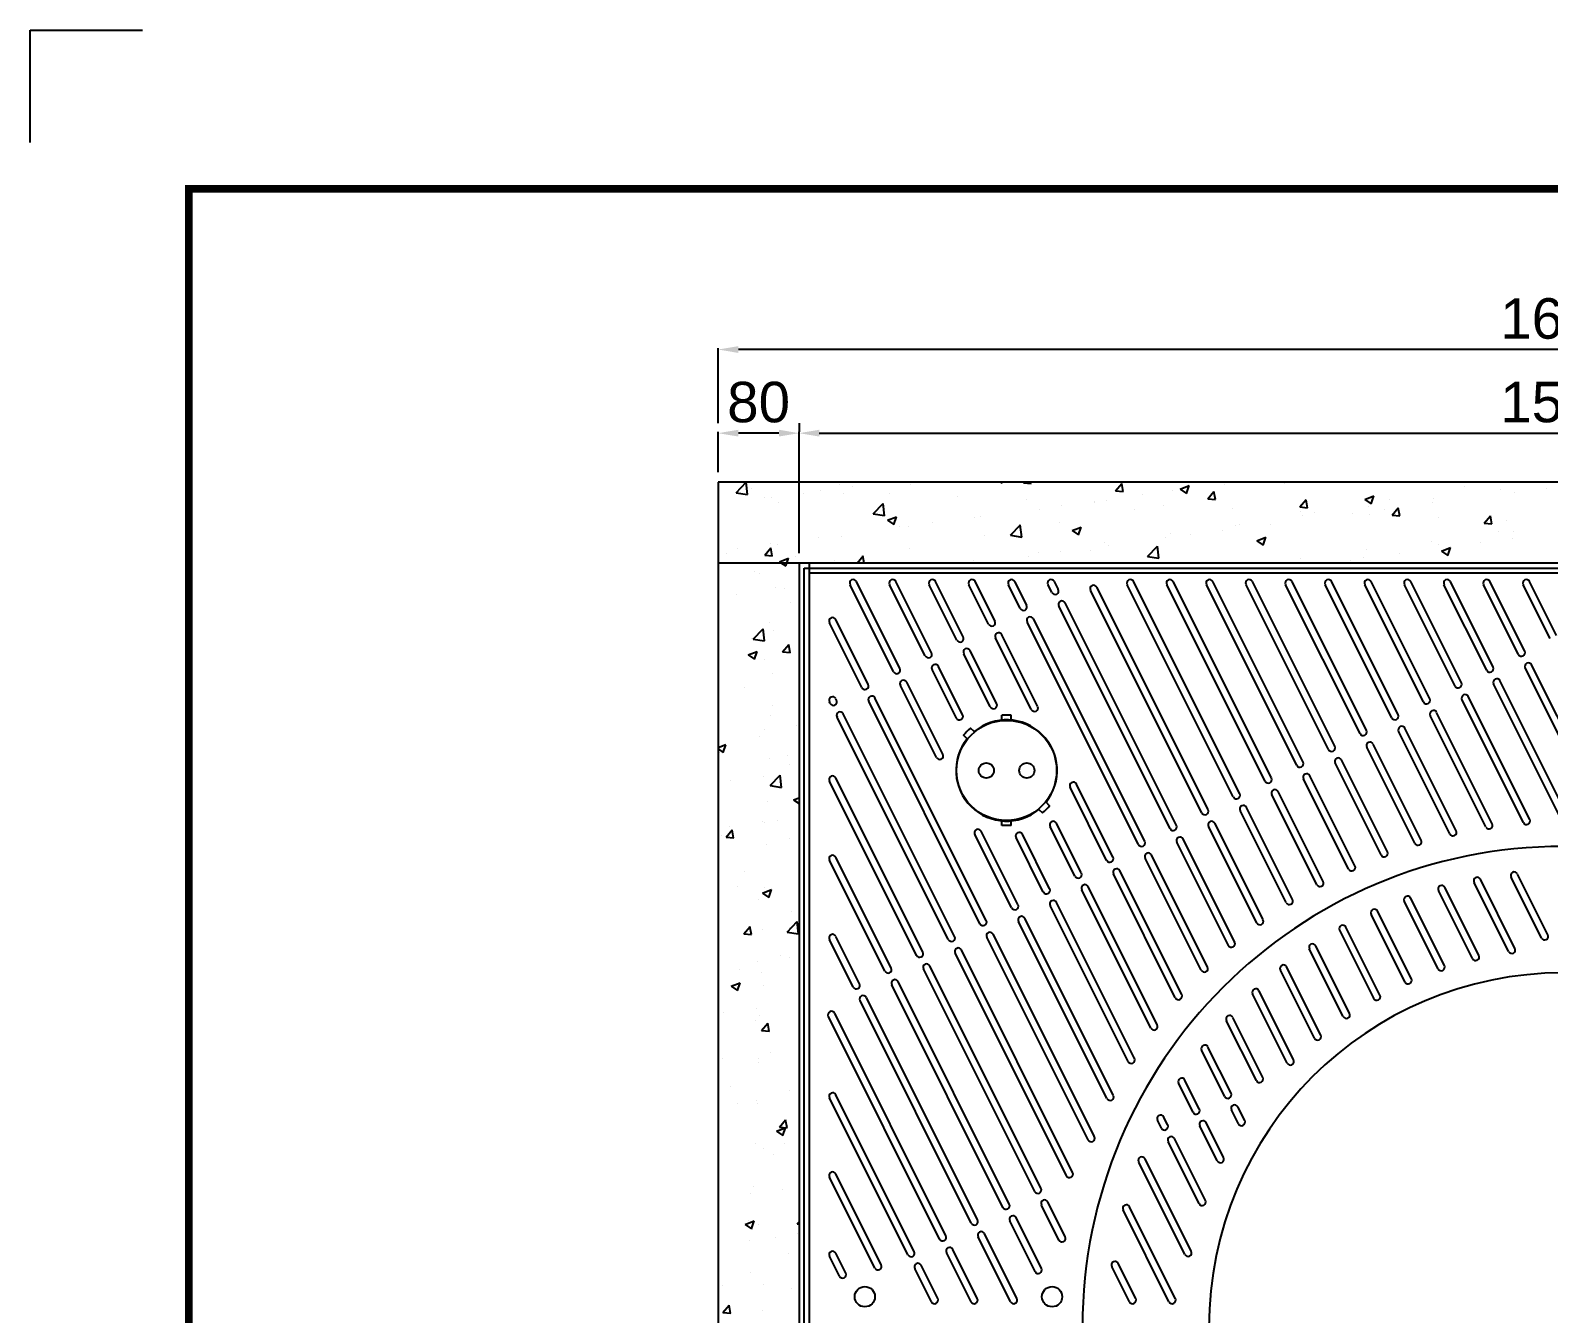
# Model space of a CAD drawing. Header units: millimetres. Extents: x 11766 to 18340, y -43240 to -38591.
# Drawn here: x 11766 to 13267, y -39859 to -38591 of the extents above; entities that cross this region are included whole.
import ezdxf

# ---------------------------------------------------------------- set-up
doc = ezdxf.new("R2010")
doc.units = ezdxf.units.MM
for name, color, linetype in [('LAYOUT', 7, 'Continuous'), ('받침틀', 251, 'Continuous'), ('압연강', 40, 'Continuous')]:
    doc.layers.add(name, color=color, linetype=linetype)
doc.styles.get("Standard").update_dxf_attribs({"font": 'arial.ttf'})
doc.dimstyles.new('ISO-25', dxfattribs={"dimtxt": 40, "dimasz": 20, "dimexe": 1.25, "dimexo": 10, "dimgap": 10, "dimtad": 1, "dimdec": 0, "dimtxsty": 'Standard', "dimcen": 2.5, "dimclrd": 3, "dimclre": 3, "dimclrt": 3, "dimadec": 0, "dimazin": 0, "dimtfac": 1, "dimtdec": 0, "dimtmove": 0, "dimatfit": 3, "dimfxl": 0, "dimarcsym": 0})

# ---------------------------------------------------------------- blocks, each defined once
blk = doc.blocks.new('*D6')
at = {"color": 3, "lineweight": -2, "transparency": 16777216}
for p, q in [((4249.3, -46556.2), (4249.3, -46516.5)), ((4309.3, -46517.8), (4269.3, -46517.8)), ((4329.3, -46636.2), (4329.3, -46516.5))]:
    blk.add_line(p, q, dxfattribs=at)
at = {"color": 3, "transparency": 16777216}
for points in [[(4269.3, -46514.4), (4269.3, -46521.1), (4249.3, -46517.8)], [(4309.3, -46514.4), (4309.3, -46521.1), (4329.3, -46517.8)]]:
    blk.add_solid(points, dxfattribs=at)
at = {"layer": 'Defpoints', "color": 0, "transparency": 16777216}
for p in [(4249.3, -46517.8), (4249.3, -46566.2), (4329.3, -46646.2)]:
    blk.add_point(p, dxfattribs=at)
at = {"color": 3, "transparency": 16777216, "insert": (4289.3, -46487.3), "char_height": 40, "attachment_point": 5}
blk.add_mtext('80', dxfattribs=at)
blk = doc.blocks.new('*D7')
at = {"color": 3, "lineweight": -2, "transparency": 16777216}
for p, q in [((4329.3, -46507.8), (4329.3, -46516.5)), ((4349.3, -46517.8), (5819.3, -46517.8)), ((5839.3, -46636.2), (5839.3, -46516.5))]:
    blk.add_line(p, q, dxfattribs=at)
at = {"color": 3, "transparency": 16777216}
for points in [[(4349.3, -46514.4), (4349.3, -46521.1), (4329.3, -46517.8)], [(5819.3, -46514.4), (5819.3, -46521.1), (5839.3, -46517.8)]]:
    blk.add_solid(points, dxfattribs=at)
at = {"layer": 'Defpoints', "color": 0, "transparency": 16777216}
for p in [(4329.3, -46517.8), (5839.3, -46517.8), (5839.3, -46646.2)]:
    blk.add_point(p, dxfattribs=at)
at = {"color": 3, "transparency": 16777216, "insert": (5084.3, -46487.3), "char_height": 40, "attachment_point": 5}
blk.add_mtext('1510', dxfattribs=at)
blk = doc.blocks.new('*D3')
at = {"color": 3, "lineweight": -2, "transparency": 16777216}
for p, q in [((4249.3, -46507.8), (4249.3, -46433.9)), ((5899.3, -46435.1), (4269.3, -46435.1)), ((5919.3, -46507.8), (5919.3, -46433.9))]:
    blk.add_line(p, q, dxfattribs=at)
at = {"color": 3, "transparency": 16777216}
for points in [[(4269.3, -46431.8), (4269.3, -46438.5), (4249.3, -46435.1)], [(5899.3, -46431.8), (5899.3, -46438.5), (5919.3, -46435.1)]]:
    blk.add_solid(points, dxfattribs=at)
at = {"layer": 'Defpoints', "color": 0, "transparency": 16777216}
for p in [(4249.3, -46435.1), (4249.3, -46517.8), (5919.3, -46517.8)]:
    blk.add_point(p, dxfattribs=at)
at = {"color": 3, "transparency": 16777216, "insert": (5084.3, -46404.7), "char_height": 40, "attachment_point": 5}
blk.add_mtext('1670', dxfattribs=at)
blk = doc.blocks.new('A$C6562381F')
for p, q in [((4.5, 54.5), (-4.5, 54.5)), ((-4.5, 49.3), (-4.5, 54.5)), ((4.5, 49.3), (4.5, 54.5)), ((-4.5, -54.5), (-4.5, -49.3)), ((4.5, -54.5), (-4.5, -54.5)), ((4.5, -54.5), (4.5, -49.3))]:
    blk.add_line(p, q)
for centre, radius in [((0, 0), 49.5), ((-20, 0), 7.5), ((20, 0), 7.5)]:
    blk.add_circle(centre, radius)
blk = doc.blocks.new('AG1515')
for p, q in [((17231.1, -42292.2), (17231.1, -41542.2)), ((17231.1, -41542.2), (18731.1, -41542.2))]:
    blk.add_line(p, q)
blk.add_lwpolyline([(17466.7, -41784.1, 0.045549), (17473.7, -41777), (17470.1, -41773.5, 0.904534), (17399.1, -41703.8), (17395.5, -41700.3, 0.045549), (17388.5, -41707.4), (17392.1, -41711, 0.904534), (17463.1, -41780.6)], format="xyb", close=True)
for centre in [(17291.1, -42262.2), (17476.1, -42262.2)]:
    blk.add_circle(centre, 10)
for radius in [475, 350]:
    blk.add_arc((17981.1, -42292.2), radius, 0, 180)
at = {"layer": '압연강'}
for p, q in [((17319.5, -41644.7), (17276.5, -41558.6)), ((17325.7, -41641.5), (17282.7, -41555.5)), ((17350.8, -41629), (17315.6, -41558.6)), ((17357.1, -41625.9), (17321.8, -41555.5)), ((17382.1, -41613.4), (17354.7, -41558.6)), ((17388.4, -41610.2), (17361, -41555.5)), ((17413.4, -41597.7), (17393.8, -41558.6)), ((17419.7, -41594.6), (17400.1, -41555.5)), ((17444.7, -41582), (17433, -41558.6)), ((17451, -41578.9), (17439.2, -41555.5)), ((17476, -41566.4), (17472.1, -41558.6)), ((17482.3, -41563.3), (17478.4, -41555.5)), ((17655.2, -41768.3), (17550.4, -41558.6)), ((17661.5, -41765.2), (17556.6, -41555.5)), ((17686.6, -41752.7), (17589.5, -41558.6)), ((17692.8, -41749.6), (17595.8, -41555.5)), ((17717.9, -41737.1), (17628.6, -41558.6)), ((17724.1, -41733.9), (17634.9, -41555.5)), ((17749.2, -41721.4), (17667.8, -41558.6)), ((17755.4, -41718.3), (17674, -41555.5)), ((17780.5, -41705.8), (17706.9, -41558.6)), ((17786.7, -41702.6), (17713.2, -41555.5)), ((17811.8, -41690.1), (17746, -41558.6)), ((17818.1, -41687), (17752.3, -41555.5)), ((17843.1, -41674.5), (17785.2, -41558.6)), ((17849.4, -41671.3), (17791.4, -41555.5)), ((17874.4, -41658.8), (17824.3, -41558.6)), ((17880.7, -41655.7), (17830.6, -41555.5)), ((17905.7, -41643.2), (17863.4, -41558.6)), ((17912, -41640), (17869.7, -41555.5)), ((17937, -41627.5), (17902.6, -41558.6)), ((17943.3, -41624.4), (17908.8, -41555.5)), ((17968.3, -41611.9), (17941.7, -41558.6)), ((17974.6, -41608.7), (17947.9, -41555.5)), ((17624, -41784), (17514, -41564.2)), ((17630.2, -41780.9), (17520.3, -41561)), ((17592.7, -41799.7), (17482.7, -41579.8)), ((17598.9, -41796.6), (17489, -41576.7)), ((17288.2, -41660.3), (17256.1, -41596.2)), ((17294.4, -41657.2), (17262.4, -41593)), ((17561.4, -41815.3), (17451.4, -41595.5)), ((17567.6, -41812.2), (17457.7, -41592.3)), ((17455.5, -41682), (17420.1, -41611.1)), ((17461.8, -41678.8), (17426.4, -41608)), ((17415, -41679.2), (17388.8, -41626.8)), ((17421.3, -41676.1), (17395.1, -41623.6)), ((17381.5, -41690.4), (17357.5, -41642.4)), ((17387.7, -41687.3), (17363.8, -41639.3)), ((18020.1, -41793.7), (17943.7, -41640.9)), ((18026.4, -41790.6), (17950, -41637.8)), ((17361.8, -41729.4), (17326.2, -41658.1)), ((17368.1, -41726.2), (17332.5, -41654.9)), ((17980.2, -41792.2), (17912.4, -41656.6)), ((17986.5, -41789.1), (17918.7, -41653.4)), ((17256.9, -41676), (17256.1, -41674.4)), ((17263.1, -41672.8), (17262.4, -41671.3)), ((17404.8, -41893.6), (17294.9, -41673.7)), ((17411.1, -41890.5), (17301.1, -41670.6)), ((17941.9, -41793.7), (17881.1, -41672.2)), ((17948.1, -41790.6), (17887.4, -41669.1)), ((17373.5, -41909.3), (17263.6, -41689.4)), ((17379.8, -41906.1), (17269.8, -41686.2)), ((17904.9, -41798), (17849.8, -41687.9)), ((17911.1, -41794.9), (17856.1, -41684.8)), ((17869.2, -41804.9), (17818.5, -41703.5)), ((17875.4, -41801.8), (17824.8, -41700.4)), ((17834.7, -41814.1), (17787.2, -41719.2)), ((17840.9, -41811), (17793.5, -41716.1)), ((17801.3, -41825.7), (17755.9, -41734.8)), ((17807.6, -41822.5), (17762.1, -41731.7)), ((17342.2, -41924.9), (17256.1, -41752.7)), ((17348.5, -41921.8), (17262.4, -41749.5)), ((17769.1, -41839.6), (17724.6, -41750.5)), ((17775.4, -41836.5), (17730.8, -41747.4)), ((17530, -41831), (17493.9, -41758.8)), ((17536.3, -41827.9), (17500.2, -41755.7)), ((17737.8, -41855.1), (17693.3, -41766.1)), ((17744, -41852), (17699.5, -41763)), ((17707.5, -41872.8), (17662, -41781.8)), ((17713.7, -41869.7), (17668.2, -41778.7)), ((17498.7, -41846.6), (17474.1, -41797.4)), ((17505, -41843.5), (17480.4, -41794.3)), ((17678.3, -41892.7), (17630.7, -41797.5)), ((17684.6, -41889.6), (17636.9, -41794.3)), ((17436.1, -41877.9), (17399.8, -41805.3)), ((17442.4, -41874.8), (17406.1, -41802.2)), ((17467.4, -41862.3), (17440.5, -41808.4)), ((17473.7, -41859.2), (17446.8, -41805.3)), ((17650.3, -41915), (17599.4, -41813.1)), ((17656.6, -41911.8), (17605.6, -41810)), ((17317.2, -41937.4), (17262.4, -41827.8)), ((17623.5, -41939.6), (17568.1, -41828.8)), ((17629.7, -41936.5), (17574.3, -41825.6)), ((17310.9, -41940.6), (17256.1, -41830.9)), ((17597.9, -41966.8), (17536.8, -41844.4)), ((17604.2, -41963.6), (17543, -41841.3)), ((17966, -41904.6), (17935.9, -41844.5)), ((17573.8, -41996.7), (17505.4, -41860.1)), ((17580, -41993.6), (17511.7, -41856.9)), ((17897.9, -41924.9), (17864.2, -41857.6)), ((17927.3, -41921.1), (17893.1, -41852.8)), ((17933.5, -41918), (17899.4, -41849.7)), ((17959.7, -41907.8), (17929.7, -41847.6)), ((17557.4, -42026.7), (17480.4, -41872.6)), ((17857.5, -41938.1), (17824.1, -41871.3)), ((17863.8, -41935), (17830.4, -41868.2)), ((17891.6, -41928), (17858, -41860.8)), ((17536.6, -42063.2), (17449.1, -41888.2)), ((17551.2, -42029.8), (17474.1, -41875.7)), ((17825, -41951.3), (17791.5, -41884.4)), ((17831.2, -41948.1), (17797.8, -41881.2)), ((17517.9, -42104), (17417.8, -41903.9)), ((17530.3, -42066.4), (17442.8, -41891.4)), ((17793.9, -41967.3), (17760.3, -41900.1)), ((17800.1, -41964.2), (17766.5, -41897)), ((17279.6, -41956.2), (17256.1, -41909.2)), ((17285.9, -41953.1), (17262.4, -41906.1)), ((17496.4, -42139.4), (17386.5, -41919.5)), ((17511.6, -42107.2), (17411.5, -41907)), ((17763.8, -41985.4), (17730.3, -41918.5)), ((17770, -41982.2), (17736.6, -41915.4)), ((17465.1, -42155.1), (17355.2, -41935.2)), ((17490.2, -42142.5), (17380.2, -41922.7)), ((17458.9, -42158.2), (17348.9, -41938.3)), ((17735.3, -42006.8), (17701.7, -41939.5)), ((17741.6, -42003.7), (17707.9, -41936.3)), ((17427.6, -42173.9), (17317.6, -41954)), ((17433.8, -42170.7), (17323.9, -41950.8)), ((17708.5, -42031.4), (17674.3, -41963)), ((17714.8, -42028.2), (17680.6, -41959.9)), ((17396.3, -42189.5), (17286.3, -41969.6)), ((17402.5, -42186.4), (17292.6, -41966.5)), ((17364.9, -42205.2), (17255, -41985.3)), ((17371.2, -42202), (17261.3, -41982.1)), ((17678, -42048.6), (17648.3, -41989.3)), ((17684.3, -42045.5), (17654.6, -41986.2)), ((17646.7, -42064.3), (17623.8, -42018.6)), ((17653, -42061.2), (17630.1, -42015.5)), ((17615.4, -42079.9), (17601, -42051.3)), ((17621.6, -42076.8), (17607.3, -42048.1)), ((17333.6, -42220.8), (17256.1, -42065.7)), ((17339.9, -42217.7), (17262.4, -42062.6)), ((17590.3, -42092.5), (17586.5, -42084.7)), ((17660.2, -42091.3), (17653.4, -42077.7)), ((17666.5, -42088.2), (17659.7, -42074.6)), ((17584.1, -42095.6), (17580.2, -42087.8)), ((17639.3, -42127.8), (17622.1, -42093.4)), ((17645.6, -42124.7), (17628.4, -42090.2)), ((17621.4, -42170.1), (17590.8, -42109)), ((17627.6, -42167), (17597.1, -42105.9)), ((17607.4, -42220.5), (17561.7, -42129.1)), ((17613.7, -42217.3), (17568, -42126)), ((17301.1, -42233.9), (17256.1, -42144)), ((17307.3, -42230.8), (17262.4, -42140.9)), ((17482.9, -42206.2), (17465.6, -42171.6)), ((17489.1, -42203), (17471.8, -42168.5)), ((17597.9, -42264.1), (17552.5, -42173.3)), ((17459.3, -42237.3), (17434.3, -42187.3)), ((17465.6, -42234.2), (17440.5, -42184.1)), ((17591.6, -42267.2), (17546.2, -42176.4)), ((17435.1, -42267.2), (17403, -42202.9)), ((17441.4, -42264.1), (17409.2, -42199.8)), ((17272.2, -42238.9), (17262.4, -42219.1)), ((17396, -42267.2), (17371.7, -42218.6)), ((17402.2, -42264.1), (17377.9, -42215.4)), ((17266, -42242), (17256.1, -42222.2)), ((17356.8, -42267.2), (17340.4, -42234.2)), ((17363.1, -42264.1), (17346.6, -42231.1)), ((17552.5, -42267.2), (17535.1, -42232.4)), ((17558.8, -42264.1), (17541.4, -42229.3))]:
    blk.add_line(p, q, dxfattribs=at)
for centre, start, end in [((17279.6, -41557), 26.5651, 206.5651), ((17318.7, -41557), 26.5651, 206.5651), ((17357.8, -41557), 26.5651, 206.5651), ((17397, -41557), 26.5651, 206.5651), ((17436.1, -41557), 26.5651, 206.5651), ((17475.2, -41557), 26.5651, 206.5651), ((17517.2, -41562.6), 26.5651, 206.5651), ((17553.5, -41557), 26.5651, 206.5651), ((17592.6, -41557), 26.5651, 206.5651), ((17631.8, -41557), 26.5651, 206.5651), ((17670.9, -41557), 26.5651, 206.5651), ((17710, -41557), 26.5651, 206.5651), ((17749.2, -41557), 26.5651, 206.5651), ((17788.3, -41557), 26.5651, 206.5651), ((17827.4, -41557), 26.5651, 206.5651), ((17866.6, -41557), 26.5651, 206.5651), ((17905.7, -41557), 26.5651, 206.5651), ((17944.8, -41557), 26.5651, 206.5651), ((17479.1, -41564.8), 206.5651, 26.5651), ((17485.8, -41578.2), 26.5651, 206.5651), ((17447.8, -41580.5), 206.5651, 26.5651), ((17259.2, -41594.6), 26.5651, 206.5651), ((17416.5, -41596.1), 206.5651, 26.5651), ((17454.5, -41593.9), 26.5651, 206.5651), ((17385.2, -41611.8), 206.5651, 26.5651), ((17423.2, -41609.6), 26.5651, 206.5651), ((17353.9, -41627.4), 206.5651, 26.5651), ((17391.9, -41625.2), 26.5651, 206.5651), ((17940.1, -41625.9), 206.5651, 26.5651), ((17322.6, -41643.1), 206.5651, 26.5651), ((17360.6, -41640.9), 26.5651, 206.5651), ((17908.8, -41641.6), 206.5651, 26.5651), ((17946.8, -41639.4), 26.5651, 206.5651), ((17291.3, -41658.7), 206.5651, 26.5651), ((17329.3, -41656.5), 26.5651, 206.5651), ((17877.5, -41657.2), 206.5651, 26.5651), ((17915.5, -41655), 26.5651, 206.5651), ((17259.2, -41672.8), 26.5651, 206.5651), ((17260, -41674.4), 206.5651, 26.5651), ((17298, -41672.2), 26.5651, 206.5651), ((17418.2, -41677.7), 206.5651, 26.5651), ((17458.7, -41680.4), 206.5651, 26.5651), ((17846.2, -41672.9), 206.5651, 26.5651), ((17884.2, -41670.7), 26.5651, 206.5651), ((17266.7, -41687.8), 26.5651, 206.5651), ((17384.6, -41688.8), 206.5651, 26.5651), ((17814.9, -41688.6), 206.5651, 26.5651), ((17852.9, -41686.3), 26.5651, 206.5651), ((17783.6, -41704.2), 206.5651, 26.5651), ((17821.6, -41702), 26.5651, 206.5651), ((17752.3, -41719.9), 206.5651, 26.5651), ((17790.3, -41717.6), 26.5651, 206.5651), ((17365, -41727.8), 206.5651, 26.5651), ((17721, -41735.5), 206.5651, 26.5651), ((17759, -41733.3), 26.5651, 206.5651), ((17259.2, -41751.1), 26.5651, 206.5651), ((17497.1, -41757.2), 26.5651, 206.5651), ((17689.7, -41751.2), 206.5651, 26.5651), ((17727.7, -41748.9), 26.5651, 206.5651), ((17658.4, -41766.8), 206.5651, 26.5651), ((17696.4, -41764.6), 26.5651, 206.5651), ((17627.1, -41782.5), 206.5651, 26.5651), ((17665.1, -41780.2), 26.5651, 206.5651), ((17477.3, -41795.9), 26.5651, 206.5651), ((17595.8, -41798.1), 206.5651, 26.5651), ((17633.8, -41795.9), 26.5651, 206.5651), ((17908, -41796.5), 206.5651, 26.5651), ((17945, -41792.2), 206.5651, 26.5651), ((17402.9, -41803.8), 26.5651, 206.5651), ((17443.6, -41806.9), 26.5651, 206.5651), ((17564.5, -41813.8), 206.5651, 26.5651), ((17602.5, -41811.5), 26.5651, 206.5651), ((17837.8, -41812.6), 206.5651, 26.5651), ((17872.3, -41803.3), 206.5651, 26.5651), ((17259.2, -41829.4), 26.5651, 206.5651), ((17533.2, -41829.4), 206.5651, 26.5651), ((17571.2, -41827.2), 26.5651, 206.5651), ((17804.4, -41824.1), 206.5651, 26.5651), ((17501.9, -41845.1), 206.5651, 26.5651), ((17539.9, -41842.8), 26.5651, 206.5651), ((17772.3, -41838), 206.5651, 26.5651), ((17932.8, -41846), 26.5651, 206.5651), ((17470.6, -41860.7), 206.5651, 26.5651), ((17508.6, -41858.5), 26.5651, 206.5651), ((17740.9, -41853.5), 206.5651, 26.5651), ((17861.1, -41859.2), 26.5651, 206.5651), ((17896.3, -41851.2), 26.5651, 206.5651), ((17439.3, -41876.4), 206.5651, 26.5651), ((17477.3, -41874.1), 26.5651, 206.5651), ((17710.6, -41871.3), 206.5651, 26.5651), ((17827.3, -41869.8), 26.5651, 206.5651), ((17446, -41889.8), 26.5651, 206.5651), ((17681.4, -41891.2), 206.5651, 26.5651), ((17794.7, -41882.8), 26.5651, 206.5651), ((17259.2, -41907.6), 26.5651, 206.5651), ((17408, -41892), 206.5651, 26.5651), ((17414.7, -41905.5), 26.5651, 206.5651), ((17763.4, -41898.6), 26.5651, 206.5651), ((17962.9, -41906.2), 206.5651, 26.5651), ((17376.7, -41907.7), 206.5651, 26.5651), ((17383.4, -41921.1), 26.5651, 206.5651), ((17653.4, -41913.4), 206.5651, 26.5651), ((17733.5, -41917), 26.5651, 206.5651), ((17930.4, -41919.5), 206.5651, 26.5651), ((17345.3, -41923.3), 206.5651, 26.5651), ((17352.1, -41936.8), 26.5651, 206.5651), ((17704.8, -41937.9), 26.5651, 206.5651), ((17860.7, -41936.6), 206.5651, 26.5651), ((17894.7, -41926.5), 206.5651, 26.5651), ((17314, -41939), 206.5651, 26.5651), ((17320.8, -41952.4), 26.5651, 206.5651), ((17626.6, -41938), 206.5651, 26.5651), ((17828.1, -41949.7), 206.5651, 26.5651), ((17282.7, -41954.6), 206.5651, 26.5651), ((17289.4, -41968.1), 26.5651, 206.5651), ((17601.1, -41965.2), 206.5651, 26.5651), ((17677.4, -41961.4), 26.5651, 206.5651), ((17797, -41965.7), 206.5651, 26.5651), ((17258.1, -41983.7), 26.5651, 206.5651), ((17576.9, -41995.2), 206.5651, 26.5651), ((17651.5, -41987.7), 26.5651, 206.5651), ((17766.9, -41983.8), 206.5651, 26.5651), ((17738.5, -42005.2), 206.5651, 26.5651), ((17627, -42017), 26.5651, 206.5651), ((17554.3, -42028.2), 206.5651, 26.5651), ((17711.6, -42029.8), 206.5651, 26.5651), ((17604.2, -42049.7), 26.5651, 206.5651), ((17681.1, -42047.1), 206.5651, 26.5651), ((17259.2, -42064.2), 26.5651, 206.5651), ((17533.5, -42064.8), 206.5651, 26.5651), ((17649.8, -42062.7), 206.5651, 26.5651), ((17583.3, -42086.2), 26.5651, 206.5651), ((17618.5, -42078.4), 206.5651, 26.5651), ((17656.5, -42076.1), 26.5651, 206.5651), ((17587.2, -42094), 206.5651, 26.5651), ((17625.2, -42091.8), 26.5651, 206.5651), ((17663.3, -42089.7), 206.5651, 26.5651), ((17514.7, -42105.6), 206.5651, 26.5651), ((17593.9, -42107.4), 26.5651, 206.5651), ((17564.8, -42127.5), 26.5651, 206.5651), ((17642.5, -42126.3), 206.5651, 26.5651), ((17259.2, -42142.4), 26.5651, 206.5651), ((17493.3, -42141), 206.5651, 26.5651), ((17462, -42156.6), 206.5651, 26.5651), ((17430.7, -42172.3), 206.5651, 26.5651), ((17468.7, -42170), 26.5651, 206.5651), ((17549.4, -42174.9), 26.5651, 206.5651), ((17624.5, -42168.6), 206.5651, 26.5651), ((17399.4, -42187.9), 206.5651, 26.5651), ((17437.4, -42185.7), 26.5651, 206.5651), ((17368.1, -42203.6), 206.5651, 26.5651), ((17406.1, -42201.4), 26.5651, 206.5651), ((17486, -42204.6), 206.5651, 26.5651), ((17259.2, -42220.7), 26.5651, 206.5651), ((17336.8, -42219.2), 206.5651, 26.5651), ((17374.8, -42217), 26.5651, 206.5651), ((17610.5, -42218.9), 206.5651, 26.5651), ((17304.2, -42232.3), 206.5651, 26.5651), ((17343.5, -42232.7), 26.5651, 206.5651), ((17462.4, -42235.8), 206.5651, 26.5651), ((17538.2, -42230.8), 26.5651, 206.5651), ((17269.1, -42240.4), 206.5651, 26.5651), ((17360, -42265.6), 206.5651, 26.5651), ((17399.1, -42265.6), 206.5651, 26.5651), ((17438.2, -42265.6), 206.5651, 26.5651), ((17555.6, -42265.6), 206.5651, 26.5651), ((17594.8, -42265.6), 206.5651, 26.5651)]:
    blk.add_arc(centre, 3.5, start, end, dxfattribs=at)
blk = doc.blocks.new('A$C6E9547A8')
at = {"linetype": 'Continuous'}
for p, q in [((-814.3, 753.4), (-804.4, 763.7)), ((-814.3, 753.4), (-803, 751.7)), ((-803, 751.6), (-804.4, 763.7)), ((-798.6, 757.9), (-798.6, 757.9)), ((-747.2, 752.8), (-747.2, 752.8)), ((-730.8, 755.1), (-730.8, 755.1)), ((-711.8, 761.7), (-711.8, 761.7)), ((-708.1, 752.3), (-708.1, 752.3)), ((-699.1, 759.1), (-699.1, 759.1)), ((-663, 752.2), (-663, 752.2)), ((-642.1, 761.8), (-642.1, 761.8)), ((-553.1, 763.9), (-551.7, 762.9)), ((-551.7, 762.9), (-551.4, 763.9)), ((-530.4, 763.2), (-529.8, 763.9)), ((-530.4, 763.2), (-522.8, 762.5)), ((-522.8, 762.5), (-523.1, 763.9)), ((-439.3, 755.2), (-433.1, 762.5)), ((-439.3, 755.2), (-431.7, 754.5)), ((-431.7, 754.5), (-433.2, 762.5)), ((-412.4, 751.2), (-412.4, 751.2)), ((-383.2, 755.1), (-383.2, 755.1)), ((-375.5, 757), (-366.6, 760.4)), ((-375.5, 757), (-369.2, 752.7)), ((-369.2, 752.7), (-366.6, 760.4)), ((-348.2, 747.2), (-342, 754.5)), ((-340.6, 746.6), (-342.1, 754.5)), ((-332.1, 761.8), (-332.1, 761.8)), ((-319, 763.2), (-319, 763.2)), ((-272.7, 762.2), (-272.7, 762.2)), ((-193, 746.8), (-184.1, 750.2)), ((-186.6, 742.5), (-184.1, 750.2)), ((-94.1, 759.7), (-94.1, 759.7)), ((-59.3, 757), (-59.3, 757)), ((-45.4, 753.8), (-45.4, 753.8)), ((-13.6, 758), (-13.6, 758)), ((-785.9, 748.9), (-785.9, 748.9)), ((-779, 748.6), (-779, 748.6)), ((-772.2, 744.1), (-772.2, 744.1)), ((-678.8, 732.4), (-668.9, 742.7)), ((-667.5, 730.6), (-668.9, 742.7)), ((-595.2, 749.3), (-595.2, 749.3)), ((-527.4, 746.5), (-527.4, 746.5)), ((-514.3, 736.6), (-514.3, 736.6)), ((-492.2, 740.7), (-492.2, 740.7)), ((-460.5, 744.9), (-460.5, 744.9)), ((-459.6, 743.6), (-459.6, 743.6)), ((-448.4, 746.1), (-448.4, 746.1)), ((-420.8, 736.7), (-420.8, 736.7)), ((-391.8, 740.7), (-391.8, 740.7)), ((-348.2, 747.2), (-340.6, 746.6)), ((-346.8, 749.4), (-346.8, 749.4)), ((-324, 737.9), (-324, 737.9)), ((-257.1, 739.3), (-251, 746.6)), ((-257.1, 739.3), (-249.5, 738.6)), ((-249.6, 738.6), (-251, 746.5)), ((-193, 746.8), (-186.6, 742.5)), ((-189.4, 739.4), (-189.4, 739.4)), ((-173.7, 736.9), (-173.7, 736.9)), ((-168.2, 747), (-168.2, 747)), ((-166, 731.3), (-159.9, 738.6)), ((-158.5, 730.6), (-159.9, 738.6)), ((-125.6, 743.3), (-125.6, 743.3)), ((-125.2, 747.5), (-125.2, 747.5)), ((-678.8, 732.4), (-667.5, 730.7)), ((-664.7, 726.2), (-655.8, 729.6)), ((-664.7, 726.2), (-658.4, 721.9)), ((-658.4, 721.9), (-655.8, 729.6)), ((-620.5, 723.8), (-620.5, 723.8)), ((-578.5, 728.5), (-578.5, 728.5)), ((-572.5, 730.1), (-572.5, 730.1)), ((-543.2, 711.4), (-533.3, 721.7)), ((-532, 709.6), (-533.4, 721.7)), ((-494.9, 724), (-494.9, 724)), ((-320.5, 720.9), (-320.5, 720.9)), ((-316.3, 721.6), (-316.3, 721.6)), ((-285.7, 722.2), (-285.7, 722.2)), ((-256.2, 735), (-256.2, 735)), ((-254.6, 730.4), (-254.6, 730.4)), ((-242.3, 734.3), (-242.3, 734.3)), ((-205.5, 732.7), (-205.5, 732.7)), ((-188.4, 732.1), (-188.4, 732.1)), ((-166, 731.3), (-158.4, 730.6)), ((-120.6, 729.3), (-120.6, 729.3)), ((-74.9, 723.3), (-68.8, 730.6)), ((-74.9, 723.3), (-67.3, 722.7)), ((-67.4, 722.6), (-68.8, 730.6)), ((-52.8, 726.4), (-52.8, 726.4)), ((-732.5, 709), (-732.5, 709)), ((-709.6, 710), (-709.6, 710)), ((-652.3, 719.6), (-652.3, 719.6)), ((-643.7, 719.5), (-643.7, 719.5)), ((-569, 711.3), (-569, 711.3)), ((-543.2, 711.4), (-531.9, 709.6)), ((-482.2, 716), (-473.3, 719.4)), ((-482.2, 716), (-475.9, 711.8)), ((-475.9, 711.8), (-473.3, 719.4)), ((-390.4, 708.9), (-390.4, 708.9)), ((-384.7, 712.8), (-384.7, 712.8)), ((-365.6, 711.7), (-365.6, 711.7)), ((-333.8, 715.9), (-333.8, 715.9)), ((-299.7, 705.9), (-290.8, 709.3)), ((-299.7, 705.8), (-293.4, 701.6)), ((-293.4, 701.6), (-290.8, 709.3)), ((-126.8, 705.2), (-126.8, 705.2)), ((-60.8, 714.7), (-60.8, 714.7)), ((-47, 707.9), (-47, 707.9)), ((-45.6, 715.3), (-45.6, 715.3)), ((-823.3, 693), (-823.3, 693)), ((-812.4, 698.5), (-812.4, 698.5)), ((-786, 691.6), (-779.9, 698.9)), ((-786, 691.6), (-778.4, 690.9)), ((-780.6, 702.7), (-780.6, 702.7)), ((-778.5, 690.9), (-780, 698.8)), ((-773.8, 701.9), (-773.8, 701.9)), ((-694.7, 683.9), (-688.8, 690.9)), ((-687.6, 683.9), (-688.9, 690.9)), ((-643, 698.6), (-643, 698.6)), ((-525.7, 690.6), (-525.7, 690.6)), ((-515.9, 694.3), (-515.9, 694.3)), ((-493.9, 694.8), (-493.9, 694.8)), ((-464.5, 696.1), (-464.5, 696.1)), ((-449.9, 703.8), (-449.9, 703.8)), ((-445.8, 701.1), (-445.8, 701.1)), ((-407.7, 690.3), (-397.8, 700.6)), ((-407.7, 690.4), (-396.4, 688.6)), ((-396.4, 688.6), (-397.8, 700.6)), ((-190.9, 697.1), (-190.9, 697.1)), ((-159, 693.2), (-159, 693.2)), ((-119.7, 702.5), (-119.7, 702.5)), ((-117.2, 695.7), (-108.3, 699.1)), ((-117.2, 695.7), (-110.8, 691.4)), ((-110.8, 691.4), (-108.3, 699.1)), ((-78.8, 703.7), (-78.8, 703.7)), ((-796.5, 676), (-796.5, 676)), ((-771.4, 685.2), (-762.5, 688.6)), ((-771.4, 685.2), (-769.4, 683.9)), ((-769.4, 683.9), (-765.1, 681)), ((-765.1, 681), (-764.1, 683.9)), ((-764.1, 683.9), (-762.5, 688.6)), ((-755.5, 690.2), (-755.5, 690.2)), ((-717.1, 685.9), (-717.1, 685.9)), ((-687.7, 687.3), (-687.7, 687.3)), ((-619.9, 684.4), (-619.9, 684.4)), ((-580, 686.2), (-580, 686.2)), ((-256.1, 688.1), (-256.1, 688.1)), ((-207.1, 686.8), (-207.1, 686.8)), ((-193.8, 689.8), (-193.8, 689.8)), ((-791.1, 673.2), (-791.1, 673.2)), ((-814.1, 652.6), (-814.1, 652.6)), ((-775.3, 659.6), (-775.3, 659.6)), ((-766, 659), (-766, 659)), ((-760.7, 645.3), (-760.7, 645.3)), ((-797.5, 608.7), (-787.6, 619)), ((-786.2, 606.9), (-787.6, 619)), ((-780.8, 625.6), (-780.8, 625.6)), ((-776.9, 617.3), (-776.9, 617.3)), ((-799.4, 608.9), (-799.4, 608.9)), ((-797.5, 608.7), (-786.2, 606.9)), ((-768.4, 596), (-762.3, 603.3)), ((-760.9, 595.3), (-762.3, 603.3)), ((-802.3, 593.1), (-793.4, 596.6)), ((-802.3, 593.1), (-796, 588.9)), ((-796, 588.9), (-793.4, 596.5)), ((-786.3, 588.1), (-786.3, 588.1)), ((-768.4, 596), (-760.8, 595.4)), ((-778.4, 575), (-778.4, 575)), ((-805.5, 560.7), (-805.5, 560.7)), ((-752.6, 569.3), (-752.6, 569.3)), ((-778.7, 543.6), (-778.7, 543.6)), ((-780, 532.8), (-780, 532.8)), ((-791.5, 512.4), (-791.5, 512.4)), ((-786, 519.2), (-786, 519.2)), ((-754.2, 523.4), (-754.2, 523.4)), ((-832, 501.5), (-824.3, 504.5)), ((-832, 500.2), (-826.9, 496.8)), ((-830.8, 496.2), (-830.8, 496.2)), ((-826.9, 496.8), (-824.3, 504.4)), ((-781.5, 490.5), (-781.5, 490.5)), ((-763, 493.3), (-763, 493.3)), ((-761.1, 484.5), (-761.1, 484.5)), ((-819.4, 469.2), (-819.4, 469.2)), ((-787.6, 473.3), (-787.6, 473.3)), ((-780.6, 463.9), (-770.7, 474.2)), ((-769.4, 462.2), (-770.8, 474.2)), ((-780.6, 464), (-769.4, 462.2)), ((-757.4, 449.9), (-752, 452)), ((-783.1, 448.2), (-783.1, 448.2)), ((-757.4, 449.9), (-752, 446.3)), ((-824.2, 412.9), (-818.1, 420.2)), ((-821, 423.2), (-821, 423.2)), ((-816.7, 412.3), (-818.2, 420.2)), ((-787.7, 428.4), (-787.7, 428.4)), ((-786.6, 427.3), (-786.6, 427.3)), ((-772.9, 429.6), (-772.9, 429.6)), ((-828.7, 414.2), (-828.7, 414.2)), ((-824.2, 412.9), (-816.6, 412.3)), ((-784.6, 405.9), (-784.6, 405.9)), ((-761, 411.3), (-761, 411.3)), ((-806.3, 379.5), (-806.3, 379.5)), ((-813, 363.8), (-813, 363.8)), ((-788.3, 357.8), (-779.4, 361.2)), ((-786.1, 363.6), (-786.1, 363.6)), ((-782, 353.5), (-779.4, 361.2)), ((-791.9, 351.5), (-791.9, 351.5)), ((-788.3, 357.8), (-782, 353.5)), ((-759.5, 340), (-759.5, 340)), ((-806.6, 317.4), (-800.5, 324.7)), ((-806.6, 317.4), (-799, 316.7)), ((-799.1, 316.7), (-800.6, 324.7)), ((-787.7, 321.4), (-787.7, 321.4)), ((-763.8, 319.2), (-753.9, 329.5)), ((-763.8, 319.2), (-752.5, 317.5)), ((-761.5, 323.6), (-761.5, 323.6)), ((-752.5, 317.4), (-753.9, 329.5)), ((-792.9, 289.9), (-792.9, 289.9)), ((-769.9, 296.1), (-769.9, 296.1)), ((-761.1, 294.1), (-761.1, 294.1)), ((-810.9, 281.9), (-810.9, 281.9)), ((-789.2, 279.1), (-789.2, 279.1)), ((-819.2, 265.7), (-810.3, 269.1)), ((-819.2, 265.7), (-812.9, 261.5)), ((-812.9, 261.5), (-810.3, 269.1)), ((-787, 266.5), (-787, 266.5)), ((-794.5, 244), (-794.5, 244)), ((-826.3, 239.8), (-826.3, 239.8)), ((-795.2, 231.5), (-795.2, 231.5)), ((-790.8, 236.8), (-790.8, 236.8)), ((-789, 221.9), (-782.9, 229.2)), ((-781.5, 221.2), (-782.9, 229.2)), ((-789, 221.9), (-781.4, 221.2)), ((-779.9, 200.2), (-779.9, 200.2)), ((-828, 193.9), (-828, 193.9)), ((-792.3, 194.5), (-792.3, 194.5)), ((-792.3, 190.7), (-792.3, 190.7)), ((-819.9, 166.6), (-819.9, 166.6)), ((-813.3, 150.1), (-813.3, 150.1)), ((-793.9, 152.3), (-793.9, 152.3)), ((-761.8, 162.8), (-761.8, 162.8)), ((-752.1, 163.8), (-752.1, 163.8)), ((-793.2, 149.6), (-793.2, 149.6)), ((-774.3, 122.5), (-765.4, 125.9)), ((-774.3, 122.5), (-768, 118.2)), ((-771.4, 126.4), (-765.3, 133.6)), ((-771.4, 126.4), (-763.8, 125.7)), ((-768, 118.2), (-765.4, 125.9)), ((-763.8, 125.7), (-765.3, 133.6)), ((-795.4, 110), (-795.4, 110)), ((-787.4, 105.7), (-787.4, 105.7)), ((-766.5, 110.6), (-766.5, 110.6)), ((-777.4, 99.2), (-777.4, 99.2)), ((-799.9, 60.5), (-799.9, 60.5)), ((-796.9, 67.7), (-796.9, 67.7)), ((-768.1, 64.7), (-768.1, 64.7)), ((-805.2, 30.4), (-796.3, 33.8)), ((-805.2, 30.4), (-798.9, 26.1)), ((-802.1, 34.3), (-802.1, 34.3)), ((-798.9, 26.1), (-796.3, 33.8)), ((-753.8, 30.8), (-752, 32.9)), ((-753.8, 30.8), (-752, 30.7)), ((-798.5, 25.4), (-798.5, 25.4)), ((-792.6, 29.9), (-792.6, 29.9)), ((-775.4, 17.2), (-775.4, 17.2)), ((-753.4, 20.9), (-753.4, 20.9)), ((-801.5, 14.6), (-801.5, 14.6)), ((-762.2, 2), (-762.2, 2)), ((-800, -16.9), (-800, -16.9)), ((-786.8, -29.2), (-786.8, -29.2)), ((-827.4, -30.2), (-827.4, -30.2)), ((-759.6, -33.1), (-759.6, -33.1)), ((-827.2, -56.7), (-821.1, -49.4)), ((-827.2, -56.7), (-819.6, -57.4)), ((-819.7, -57.4), (-821.2, -49.5)), ((-787.8, -55.1), (-787.8, -55.1))]:
    blk.add_line(p, q, dxfattribs=at)
at = {"layer": '받침틀'}
for p, q in [((-832, 763.9), (-832, -906.1)), ((838, 763.9), (-832, 763.9)), ((838, 683.9), (-832, 683.9)), ((-752, 683.9), (-752, -826.1)), ((-742, 683.9), (-742, -826.1)), ((748, 673.9), (-742, 673.9))]:
    blk.add_line(p, q, dxfattribs=at)
for base, p1, p2, picture, middle in [((-832, 894.9), (838, 812.2), (-832, 812.2), '*D3', (3, 925.3)), ((-832, 812.2), (-752, 683.9), (-832, 763.9), '*D6', (-792, 842.7)), ((758, 812.2), (-752, 812.2), (758, 683.9), '*D7', (3, 842.7))]:
    dim = blk.add_linear_dim(base=base, p1=p1, p2=p2, dimstyle='ISO-25')
    dim.commit()
    dim.dimension.update_dxf_attribs({"geometry": picture, "text_midpoint": middle, "insert": (-5081.3, 47330)})

msp = doc.modelspace()

# ---------------------------------------------------------------- linework, layer by layer
for p, q in [((11766.3, -38590.9), (11877, -38590.9)), ((11766.3, -38701.6), (11766.3, -38590.9))]:
    msp.add_line(p, q)
at = {"layer": 'LAYOUT', "const_width": 7.83}
msp.add_lwpolyline([(11922.9, -43083.2), (18183.9, -43083.2), (18183.9, -38747.5), (11922.9, -38747.5)], close=True, dxfattribs=at)

# ---------------------------------------------------------------- block references
for name, p in [('A$C6E9547A8', (13278, -39801.2)), ('AG1515', (-4700.1, 2419.9)), ('A$C6562381F', (12731, -39322.3))]:
    msp.add_blockref(name, p)

doc.saveas('drawing.dxf')
